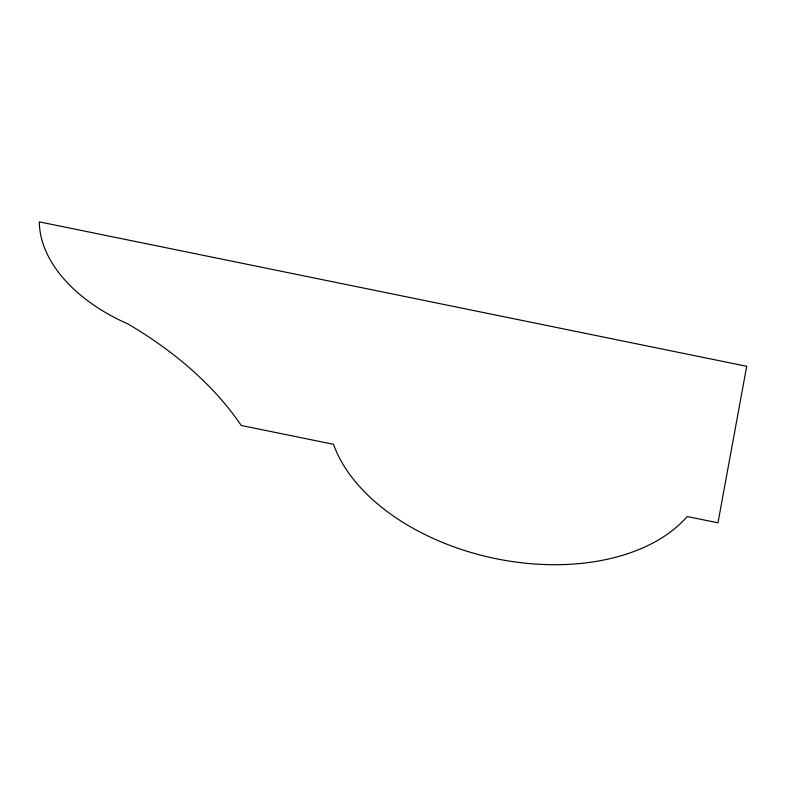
<?xml version="1.0" encoding="UTF-8"?>
<svg xmlns="http://www.w3.org/2000/svg" width="786" height="786" viewBox="0 0 786 786"><rect width="100%" height="100%" fill="white"/><g stroke="black" fill="none" stroke-linecap="round" stroke-linejoin="round"><path stroke-width="1.18" d="M746.7 366.296L717.962 522.808L687.2 516.53A192.541 121.948 12.3 0 1 495.976 558.679A192.541 121.948 12.3 0 1 333.5 444.306L241.233 425.472A352.786 223.45 12.3 0 0 127.833 323.901A157.898 100.009 12.3 0 1 39.3 221.858L746.7 366.296"/></g></svg>
